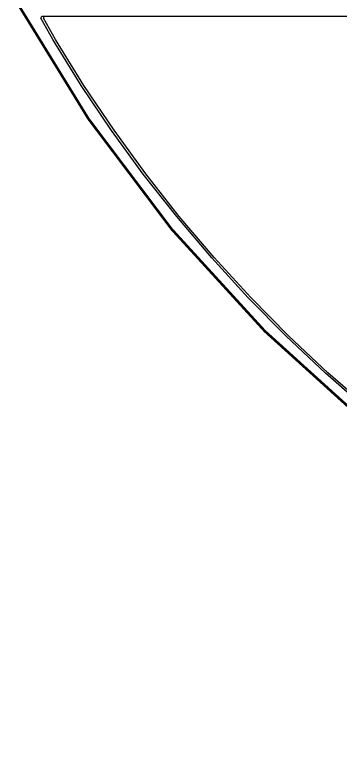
# Model space of a CAD drawing. Header units: inches. Extents: x -2.7 to 10.9, y -2.9 to 7.4.
# Drawn here: x -2.502 to -1.867, y -2.857 to -1.405 of the extents above; entities that cross this region are included whole.
import ezdxf

# ---------------------------------------------------------------- set-up
doc = ezdxf.new("R2010")
doc.units = ezdxf.units.IN
doc.header["$MEASUREMENT"] = 0
for name, color, linetype in [('Board Outline', 216, 'Continuous'), ('Bottom Layer', 5, 'Continuous'), ('Layer 2', 16, 'Continuous'), ('Layer 3', 76, 'Continuous'), ('Top Layer', 1, 'Continuous')]:
    doc.layers.add(name, color=color, linetype=linetype)

msp = doc.modelspace()

# ---------------------------------------------------------------- linework, layer by layer
at = {"layer": 'Board Outline'}
msp.add_lwpolyline([(2.8441, -0.2412, 0.005, 0.005, -0.741893), (-2.4997, -1.378, 0.005, 0.005, 0)], format="xyseb", dxfattribs=at)
at = {"layer": 'Bottom Layer'}
for p, q in [((-2.4466, -1.4113), (-2.4441, -1.407)), ((-2.4441, -1.407), (-1.7297, -1.407)), ((-2.423, -1.4528), (-2.4466, -1.4113)), ((-2.3674, -1.5425), (-2.423, -1.4528)), ((-2.3085, -1.6301), (-2.3674, -1.5425)), ((-2.2464, -1.7154), (-2.3085, -1.6301)), ((-2.1812, -1.7983), (-2.2464, -1.7154)), ((-2.113, -1.8787), (-2.1812, -1.7983)), ((-2.0417, -1.9566), (-2.113, -1.8787)), ((-1.9677, -2.0317), (-2.0417, -1.9566)), ((-1.8909, -2.104), (-1.9677, -2.0317)), ((-1.8114, -2.1734), (-1.8909, -2.104))]:
    msp.add_line(p, q, dxfattribs=at)
at = {"layer": 'Layer 2'}
for p, q in [((-2.4466, -1.4113), (-2.4441, -1.407)), ((-2.4441, -1.407), (-0.822, -1.407)), ((-2.423, -1.4528), (-2.4466, -1.4113)), ((-2.3674, -1.5425), (-2.423, -1.4528)), ((-2.3085, -1.6301), (-2.3674, -1.5425)), ((-2.2464, -1.7154), (-2.3085, -1.6301)), ((-2.1812, -1.7983), (-2.2464, -1.7154)), ((-2.113, -1.8787), (-2.1812, -1.7983)), ((-2.0417, -1.9566), (-2.113, -1.8787)), ((-1.9677, -2.0317), (-2.0417, -1.9566)), ((-1.8909, -2.104), (-1.9677, -2.0317)), ((-1.8114, -2.1734), (-1.8909, -2.104))]:
    msp.add_line(p, q, dxfattribs=at)
at = {"layer": 'Layer 3'}
for p, q in [((-2.4518, -1.4113), (-2.4493, -1.407)), ((-2.4493, -1.407), (-1.7885, -1.407)), ((-2.4281, -1.4529), (-2.4518, -1.4113)), ((-2.3725, -1.5427), (-2.4281, -1.4529)), ((-2.3136, -1.6303), (-2.3725, -1.5427)), ((-2.2515, -1.7157), (-2.3136, -1.6303)), ((-2.1862, -1.7988), (-2.2515, -1.7157)), ((-2.1179, -1.8793), (-2.1862, -1.7988)), ((-2.0467, -1.9572), (-2.1179, -1.8793)), ((-1.9725, -2.0325), (-2.0467, -1.9572)), ((-1.8957, -2.1049), (-1.9725, -2.0325)), ((-1.8162, -2.1744), (-1.8957, -2.1049))]:
    msp.add_line(p, q, dxfattribs=at)
at = {"layer": 'Top Layer'}
for p, q in [((-2.4466, -1.4113), (-2.4441, -1.407)), ((-2.4441, -1.407), (-0.822, -1.407)), ((-2.423, -1.4528), (-2.4466, -1.4113)), ((-2.3674, -1.5425), (-2.423, -1.4528)), ((-2.3085, -1.6301), (-2.3674, -1.5425)), ((-2.2464, -1.7154), (-2.3085, -1.6301)), ((-2.1812, -1.7983), (-2.2464, -1.7154)), ((-2.113, -1.8787), (-2.1812, -1.7983)), ((-2.0417, -1.9566), (-2.113, -1.8787)), ((-1.9677, -2.0317), (-2.0417, -1.9566)), ((-1.8909, -2.104), (-1.9677, -2.0317)), ((-1.8114, -2.1734), (-1.8909, -2.104))]:
    msp.add_line(p, q, dxfattribs=at)

doc.saveas('drawing.dxf')
